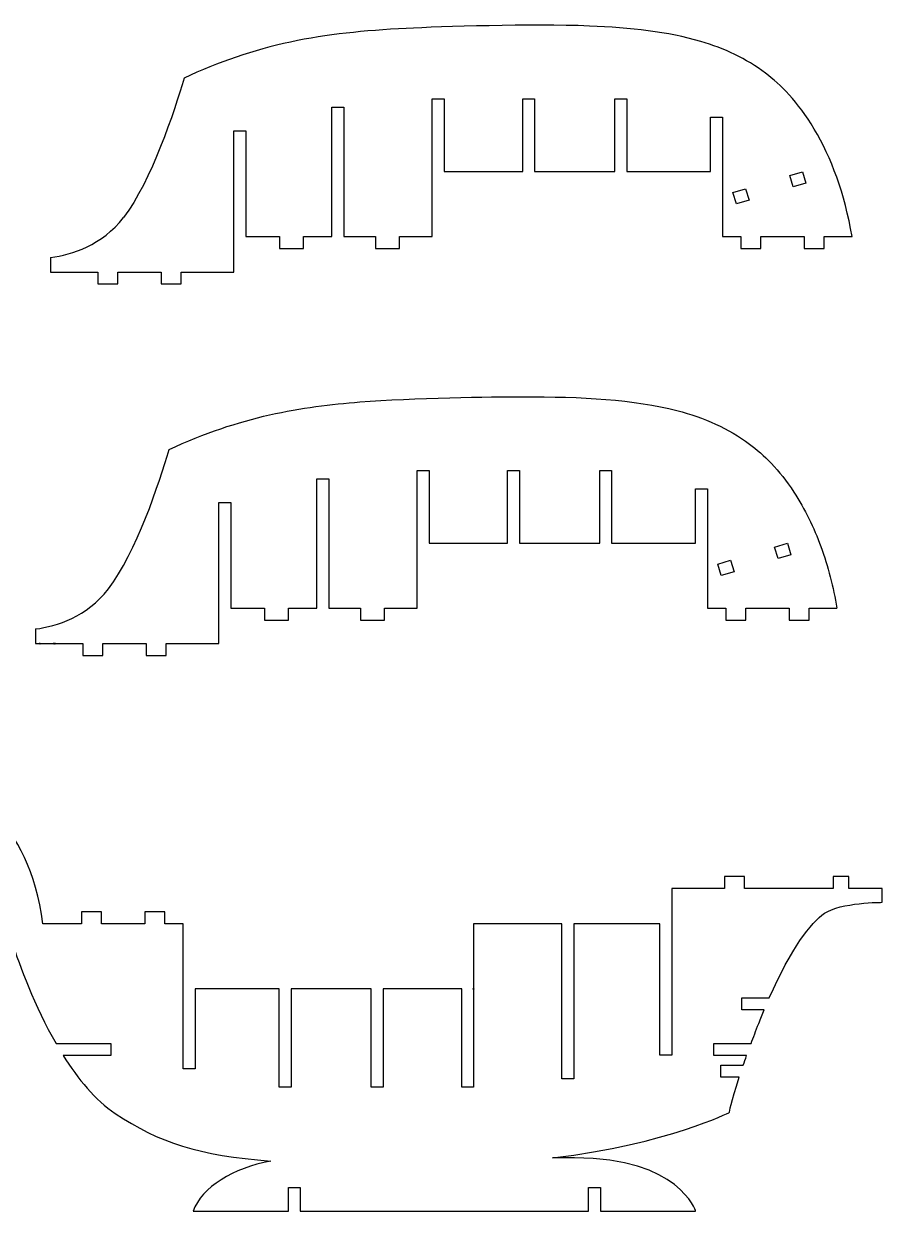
# Model space of a CAD drawing. Header units: centimetres. Extents: x -66 to 291, y -51 to 5.
# Drawn here: x 230.45 to 251.98, y -50.68 to -20.91 of the extents above; entities that cross this region are included whole.
import ezdxf

# ---------------------------------------------------------------- set-up
doc = ezdxf.new("R2010")
doc.units = ezdxf.units.CM
doc.header["$MEASUREMENT"] = 0
doc.layers.add('Capa 1', color=7, linetype='Continuous')

msp = doc.modelspace()

# ---------------------------------------------------------------- linework, layer by layer
at = {"layer": 'Capa 1', "color": 250, "lineweight": 25}
for points, knots in [([(251.21958, -26.24659), (251.03693, -25.16702), (250.69599, -24.26134), (250.27225, -23.55048), (249.86068, -22.8569), (249.41989, -22.43121), (249.05216, -22.15091), (248.56267, -21.77831), (248.01716, -21.52748), (247.42782, -21.3536), (246.60469, -21.11104), (245.6671, -21.00778), (244.63454, -20.96736), (243.1758, -20.91013), (240.92315, -20.98197), (240.04401, -21.02702), (238.97735, -21.08157), (238.0568, -21.17265), (237.14113, -21.36918), (236.20842, -21.56936), (235.32684, -21.87061), (234.47448, -22.27243)], [0, 0, 0, 0, 0.14285714, 0.14285714, 0.14285714, 0.28571429, 0.28571429, 0.28571429, 0.42857143, 0.42857143, 0.42857143, 0.57142857, 0.57142857, 0.57142857, 0.71428571, 0.71428571, 0.71428571, 0.85714286, 0.85714286, 0.85714286, 1, 1, 1, 1]), ([(249.65612, -24.71552), (249.65612, -24.71552), (249.74379, -25.00289), (249.74379, -25.00289), (249.74379, -25.00289), (250.06038, -24.90791), (250.06038, -24.90791), (250.06038, -24.90791), (249.97514, -24.62054), (249.97514, -24.62054), (249.97514, -24.62054), (249.65612, -24.71552), (249.65612, -24.71552)], [0, 0, 0, 0, 0.25, 0.25, 0.25, 0.5, 0.5, 0.5, 0.75, 0.75, 0.75, 1, 1, 1, 1]), ([(248.2339, -25.14097), (248.2339, -25.14097), (248.32158, -25.42833), (248.32158, -25.42833), (248.32158, -25.42833), (248.63816, -25.33336), (248.63816, -25.33336), (248.63816, -25.33336), (248.55049, -25.04599), (248.55049, -25.04599), (248.55049, -25.04599), (248.2339, -25.14097), (248.2339, -25.14097)], [0, 0, 0, 0, 0.25, 0.25, 0.25, 0.5, 0.5, 0.5, 0.75, 0.75, 0.75, 1, 1, 1, 1]), ([(234.09701, -31.58756), (235.86991, -30.75108), (237.44798, -30.50307), (238.8775, -30.39234), (240.20961, -30.28894), (242.19924, -30.26174), (242.94688, -30.26069), (244.45676, -30.25928), (245.7499, -30.32815), (246.82874, -30.60821), (247.51549, -30.78637), (248.11945, -31.05092), (248.65034, -31.4478), (249.00346, -31.71454), (249.39311, -32.08811), (249.76084, -32.65147), (250.03846, -33.07555), (250.26251, -33.54159), (250.43785, -34.01818), (250.62049, -34.51732), (250.752, -35.03662), (250.84211, -35.56194)], [0, 0, 0, 0, 0.14285714, 0.14285714, 0.14285714, 0.28571429, 0.28571429, 0.28571429, 0.42857143, 0.42857143, 0.42857143, 0.57142857, 0.57142857, 0.57142857, 0.71428571, 0.71428571, 0.71428571, 0.85714286, 0.85714286, 0.85714286, 1, 1, 1, 1]), ([(249.68291, -34.22347), (249.68291, -34.22347), (249.59767, -33.93599), (249.59767, -33.93599), (249.59767, -33.93599), (249.27865, -34.03084), (249.27865, -34.03084), (249.27865, -34.03084), (249.36632, -34.3184), (249.36632, -34.3184), (249.36632, -34.3184), (249.68291, -34.22347), (249.68291, -34.22347)], [0, 0, 0, 0, 0.25, 0.25, 0.25, 0.5, 0.5, 0.5, 0.75, 0.75, 0.75, 1, 1, 1, 1]), ([(247.94167, -34.74343), (247.94167, -34.74343), (248.26069, -34.6486), (248.26069, -34.6486), (248.26069, -34.6486), (248.17302, -34.36141), (248.17302, -34.36141), (248.17302, -34.36141), (247.85643, -34.45634), (247.85643, -34.45634), (247.85643, -34.45634), (247.94167, -34.74343), (247.94167, -34.74343)], [0, 0, 0, 0, 0.25, 0.25, 0.25, 0.5, 0.5, 0.5, 0.75, 0.75, 0.75, 1, 1, 1, 1]), ([(231.44011, -46.77884), (231.81027, -47.36694), (232.24619, -47.89746), (232.74543, -48.22947), (233.84861, -48.96538), (234.83978, -49.2871), (236.64433, -49.424)], [0, 0, 0, 0, 0.5, 0.5, 0.5, 1, 1, 1, 1])]:
    msp.add_open_spline(points, degree=3, knots=knots, dxfattribs=at)
for points in [[(234.47448, -22.27243), (234.22852, -23.10189), (233.65136, -24.85652), (232.95486, -25.76611)], [(240.69179, -26.24659), (240.69179, -26.24659), (240.69179, -22.79553), (240.69179, -22.79553)], [(240.69179, -22.79553), (240.69179, -22.79553), (240.99134, -22.79553), (240.99134, -22.79553)], [(240.99134, -22.79553), (240.99134, -22.79553), (240.99134, -24.61348), (240.99134, -24.61348)], [(242.96149, -24.61348), (242.96149, -24.61348), (242.96149, -22.79553), (242.96149, -22.79553)], [(242.96149, -22.79553), (242.96149, -22.79553), (243.26103, -22.79553), (243.26103, -22.79553)], [(243.26103, -22.79553), (243.26103, -22.79553), (243.26103, -24.61348), (243.26103, -24.61348)], [(245.27015, -24.61348), (245.27015, -24.61348), (245.27015, -22.79553), (245.27015, -22.79553)], [(245.27015, -22.79553), (245.27015, -22.79553), (245.57213, -22.79553), (245.57213, -22.79553)], [(245.57213, -22.79553), (245.57213, -22.79553), (245.57213, -24.61348), (245.57213, -24.61348)], [(238.17857, -26.24659), (238.17857, -26.24659), (238.17857, -23.00473), (238.17857, -23.00473)], [(238.17857, -23.00473), (238.17857, -23.00473), (238.47811, -23.00473), (238.47811, -23.00473)], [(238.47811, -23.00473), (238.47811, -23.00473), (238.47811, -26.24659), (238.47811, -26.24659)], [(247.67135, -24.61348), (247.67135, -24.61348), (247.67135, -23.25191), (247.67135, -23.25191)], [(247.67135, -23.25191), (247.67135, -23.25191), (247.97089, -23.25191), (247.97089, -23.25191)], [(247.97089, -23.25191), (247.97089, -23.25191), (247.97089, -26.24659), (247.97089, -26.24659)], [(235.72136, -27.13428), (235.72136, -27.13428), (235.72136, -23.5965), (235.72136, -23.5965)], [(235.72136, -23.5965), (235.72136, -23.5965), (236.0209, -23.5965), (236.0209, -23.5965)], [(236.0209, -23.5965), (236.0209, -23.5965), (236.0209, -26.24659), (236.0209, -26.24659)], [(240.99134, -24.61348), (240.99134, -24.61348), (242.96149, -24.61348), (242.96149, -24.61348)], [(243.26103, -24.61348), (243.26103, -24.61348), (245.27015, -24.61348), (245.27015, -24.61348)], [(245.57213, -24.61348), (245.57213, -24.61348), (247.67135, -24.61348), (247.67135, -24.61348)], [(231.12595, -26.76843), (231.66415, -26.6987), (232.41422, -26.46781), (232.95486, -25.76611)], [(236.0209, -26.24659), (236.0209, -26.24659), (236.86838, -26.24659), (236.86838, -26.24659)], [(236.86838, -26.24659), (236.86838, -26.24659), (236.86838, -26.54667), (236.86838, -26.54667)], [(237.4699, -26.54667), (237.4699, -26.54667), (237.4699, -26.24659), (237.4699, -26.24659)], [(237.4699, -26.24659), (237.4699, -26.24659), (238.17857, -26.24659), (238.17857, -26.24659)], [(238.47811, -26.24659), (238.47811, -26.24659), (239.27445, -26.24659), (239.27445, -26.24659)], [(239.27445, -26.24659), (239.27445, -26.24659), (239.27445, -26.54667), (239.27445, -26.54667)], [(239.87597, -26.54667), (239.87597, -26.54667), (239.87597, -26.24659), (239.87597, -26.24659)], [(239.87597, -26.24659), (239.87597, -26.24659), (240.69179, -26.24659), (240.69179, -26.24659)], [(247.97089, -26.24659), (247.97089, -26.24659), (248.4336, -26.24659), (248.4336, -26.24659)], [(248.4336, -26.24659), (248.4336, -26.24659), (248.4336, -26.54667), (248.4336, -26.54667)], [(248.93283, -26.54667), (248.93283, -26.54667), (248.93283, -26.24659), (248.93283, -26.24659)], [(248.93283, -26.24659), (248.93283, -26.24659), (250.02141, -26.24659), (250.02141, -26.24659)], [(250.02141, -26.24659), (250.02141, -26.24659), (250.02141, -26.54667), (250.02141, -26.54667)], [(250.52065, -26.54667), (250.52065, -26.54667), (250.52065, -26.24659), (250.52065, -26.24659)], [(250.52065, -26.24659), (250.52065, -26.24659), (251.21958, -26.24659), (251.21958, -26.24659)], [(231.12595, -26.76843), (231.12595, -26.76843), (231.12595, -27.13418), (231.12595, -27.13418)], [(236.86838, -26.54667), (236.86838, -26.54667), (237.4699, -26.54667), (237.4699, -26.54667)], [(239.27445, -26.54667), (239.27445, -26.54667), (239.87597, -26.54667), (239.87597, -26.54667)], [(248.4336, -26.54667), (248.4336, -26.54667), (248.93283, -26.54667), (248.93283, -26.54667)], [(250.02141, -26.54667), (250.02141, -26.54667), (250.52065, -26.54667), (250.52065, -26.54667)], [(231.12595, -27.13418), (231.12595, -27.13418), (231.61301, -27.13418), (231.61301, -27.13418)], [(231.61301, -27.13418), (231.61301, -27.13418), (231.61301, -27.13428), (231.61301, -27.13428)], [(231.61301, -27.13428), (231.61301, -27.13428), (232.31194, -27.13428), (232.31194, -27.13428)], [(232.31194, -27.13428), (232.31194, -27.13428), (232.31194, -27.43414), (232.31194, -27.43414)], [(232.81118, -27.43414), (232.81118, -27.43414), (232.81118, -27.13428), (232.81118, -27.13428)], [(232.81118, -27.13428), (232.81118, -27.13428), (233.89976, -27.13428), (233.89976, -27.13428)], [(233.89976, -27.13428), (233.89976, -27.13428), (233.89976, -27.43414), (233.89976, -27.43414)], [(234.39899, -27.43414), (234.39899, -27.43414), (234.39899, -27.13428), (234.39899, -27.13428)], [(234.39899, -27.13428), (234.39899, -27.13428), (235.72136, -27.13428), (235.72136, -27.13428)], [(232.31194, -27.43414), (232.31194, -27.43414), (232.81118, -27.43414), (232.81118, -27.43414)], [(233.89976, -27.43414), (233.89976, -27.43414), (234.39899, -27.43414), (234.39899, -27.43414)], [(232.57495, -35.08143), (233.27388, -34.17202), (233.85105, -32.41726), (234.09701, -31.58756)], [(240.31432, -35.56194), (240.31432, -35.56194), (240.31432, -32.11066), (240.31432, -32.11066)], [(240.31432, -32.11066), (240.31432, -32.11066), (240.61387, -32.11066), (240.61387, -32.11066)], [(240.61387, -32.11066), (240.61387, -32.11066), (240.61387, -33.92856), (240.61387, -33.92856)], [(242.58402, -33.92856), (242.58402, -33.92856), (242.58402, -32.11066), (242.58402, -32.11066)], [(242.58402, -32.11066), (242.58402, -32.11066), (242.88356, -32.11066), (242.88356, -32.11066)], [(242.88356, -32.11066), (242.88356, -32.11066), (242.88356, -33.92856), (242.88356, -33.92856)], [(244.89268, -33.92856), (244.89268, -33.92856), (244.89268, -32.11066), (244.89268, -32.11066)], [(244.89268, -32.11066), (244.89268, -32.11066), (245.19222, -32.11066), (245.19222, -32.11066)], [(245.19222, -32.11066), (245.19222, -32.11066), (245.19222, -33.92856), (245.19222, -33.92856)], [(237.79866, -35.56194), (237.79866, -35.56194), (237.79866, -32.32022), (237.79866, -32.32022)], [(237.79866, -32.32022), (237.79866, -32.32022), (238.10064, -32.32022), (238.10064, -32.32022)], [(238.10064, -32.32022), (238.10064, -32.32022), (238.10064, -35.56194), (238.10064, -35.56194)], [(247.29145, -33.92856), (247.29145, -33.92856), (247.29145, -32.56718), (247.29145, -32.56718)], [(247.29145, -32.56718), (247.29145, -32.56718), (247.59342, -32.56718), (247.59342, -32.56718)], [(247.59342, -32.56718), (247.59342, -32.56718), (247.59342, -35.56194), (247.59342, -35.56194)], [(235.34389, -36.44948), (235.34389, -36.44948), (235.34389, -32.91182), (235.34389, -32.91182)], [(235.34389, -32.91182), (235.34389, -32.91182), (235.64343, -32.91182), (235.64343, -32.91182)], [(235.64343, -32.91182), (235.64343, -32.91182), (235.64343, -35.56194), (235.64343, -35.56194)], [(240.61387, -33.92856), (240.61387, -33.92856), (242.58402, -33.92856), (242.58402, -33.92856)], [(242.88356, -33.92856), (242.88356, -33.92856), (244.89268, -33.92856), (244.89268, -33.92856)], [(245.19222, -33.92856), (245.19222, -33.92856), (247.29145, -33.92856), (247.29145, -33.92856)], [(230.74848, -36.08372), (231.28668, -36.01417), (232.03675, -35.78311), (232.57495, -35.08143)], [(235.64343, -35.56194), (235.64343, -35.56194), (236.49091, -35.56194), (236.49091, -35.56194)], [(236.49091, -35.56194), (236.49091, -35.56194), (236.49091, -35.86216), (236.49091, -35.86216)], [(237.09243, -35.86216), (237.09243, -35.86216), (237.09243, -35.56194), (237.09243, -35.56194)], [(237.09243, -35.56194), (237.09243, -35.56194), (237.79866, -35.56194), (237.79866, -35.56194)], [(238.10064, -35.56194), (238.10064, -35.56194), (238.89698, -35.56194), (238.89698, -35.56194)], [(238.89698, -35.56194), (238.89698, -35.56194), (238.89698, -35.86216), (238.89698, -35.86216)], [(239.4985, -35.86216), (239.4985, -35.86216), (239.4985, -35.56194), (239.4985, -35.56194)], [(239.4985, -35.56194), (239.4985, -35.56194), (240.31432, -35.56194), (240.31432, -35.56194)], [(247.59342, -35.56194), (247.59342, -35.56194), (248.05613, -35.56194), (248.05613, -35.56194)], [(248.05613, -35.56194), (248.05613, -35.56194), (248.05613, -35.86216), (248.05613, -35.86216)], [(248.55536, -35.86216), (248.55536, -35.86216), (248.55536, -35.56194), (248.55536, -35.56194)], [(248.55536, -35.56194), (248.55536, -35.56194), (249.64394, -35.56194), (249.64394, -35.56194)], [(249.64394, -35.56194), (249.64394, -35.56194), (249.64394, -35.86216), (249.64394, -35.86216)], [(250.14318, -35.86216), (250.14318, -35.86216), (250.14318, -35.56194), (250.14318, -35.56194)], [(250.14318, -35.56194), (250.14318, -35.56194), (250.84211, -35.56194), (250.84211, -35.56194)], [(236.49091, -35.86216), (236.49091, -35.86216), (237.09243, -35.86216), (237.09243, -35.86216)], [(238.89698, -35.86216), (238.89698, -35.86216), (239.4985, -35.86216), (239.4985, -35.86216)], [(248.05613, -35.86216), (248.05613, -35.86216), (248.55536, -35.86216), (248.55536, -35.86216)], [(249.64394, -35.86216), (249.64394, -35.86216), (250.14318, -35.86216), (250.14318, -35.86216)], [(230.74848, -36.08372), (230.74848, -36.08372), (230.74848, -36.44948), (230.74848, -36.44948)], [(230.74848, -36.44948), (230.74848, -36.44948), (230.8532, -36.44948), (230.8532, -36.44948)], [(230.8532, -36.44948), (230.8532, -36.44948), (231.20388, -36.44948), (231.20388, -36.44948)], [(231.20388, -36.44948), (231.20388, -36.44948), (231.23311, -36.44948), (231.23311, -36.44948)], [(231.23311, -36.44948), (231.23311, -36.44948), (231.93447, -36.44948), (231.93447, -36.44948)], [(231.93447, -36.44948), (231.93447, -36.44948), (231.93447, -36.74934), (231.93447, -36.74934)], [(232.43371, -36.74934), (232.43371, -36.74934), (232.43371, -36.44948), (232.43371, -36.44948)], [(232.43371, -36.44948), (232.43371, -36.44948), (233.51985, -36.44948), (233.51985, -36.44948)], [(233.51985, -36.44948), (233.51985, -36.44948), (233.51985, -36.74934), (233.51985, -36.74934)], [(234.02152, -36.74934), (234.02152, -36.74934), (234.02152, -36.44948), (234.02152, -36.44948)], [(234.02152, -36.44948), (234.02152, -36.44948), (235.34389, -36.44948), (235.34389, -36.44948)], [(231.93447, -36.74934), (231.93447, -36.74934), (232.43371, -36.74934), (232.43371, -36.74934)], [(233.51985, -36.74934), (233.51985, -36.74934), (234.02152, -36.74934), (234.02152, -36.74934)], [(230.93357, -43.47475), (230.57071, -40.84719), (229.09005, -39.9526), (227.77012, -39.8492)], [(248.52614, -42.28686), (248.52614, -42.28686), (248.02447, -42.28686), (248.02447, -42.28686)], [(248.02447, -42.28686), (248.02447, -42.28686), (248.02447, -42.58708), (248.02447, -42.58708)], [(248.52614, -42.58708), (248.52614, -42.58708), (248.52614, -42.28686), (248.52614, -42.28686)], [(251.14165, -42.28686), (251.14165, -42.28686), (250.74226, -42.28686), (250.74226, -42.28686)], [(250.74226, -42.28686), (250.74226, -42.28686), (250.74226, -42.58708), (250.74226, -42.58708)], [(251.14165, -42.58708), (251.14165, -42.58708), (251.14165, -42.28686), (251.14165, -42.28686)], [(248.02447, -42.58708), (248.02447, -42.58708), (246.7021, -42.58708), (246.7021, -42.58708)], [(246.7021, -42.58708), (246.7021, -42.58708), (246.7021, -46.77104), (246.7021, -46.77104)], [(249.61228, -42.58708), (249.61228, -42.58708), (248.52614, -42.58708), (248.52614, -42.58708)], [(250.74226, -42.58708), (250.74226, -42.58708), (249.61228, -42.58708), (249.61228, -42.58708)], [(251.96234, -42.58708), (251.96234, -42.58708), (251.14165, -42.58708), (251.14165, -42.58708)], [(251.97695, -42.58708), (251.97695, -42.58708), (251.96234, -42.58708), (251.96234, -42.58708)], [(251.97695, -42.93745), (251.97695, -42.93745), (251.97695, -42.58708), (251.97695, -42.58708)], [(250.52795, -43.21227), (250.92491, -42.93745), (251.97695, -42.93745), (251.97695, -42.93745)], [(232.40205, -43.17489), (232.40205, -43.17489), (231.90281, -43.17489), (231.90281, -43.17489)], [(231.90281, -43.17489), (231.90281, -43.17489), (231.90281, -43.47475), (231.90281, -43.47475)], [(232.40205, -43.47475), (232.40205, -43.47475), (232.40205, -43.17489), (232.40205, -43.17489)], [(233.98986, -43.17489), (233.98986, -43.17489), (233.49063, -43.17489), (233.49063, -43.17489)], [(233.49063, -43.17489), (233.49063, -43.17489), (233.49063, -43.47475), (233.49063, -43.47475)], [(233.98986, -43.47475), (233.98986, -43.47475), (233.98986, -43.17489), (233.98986, -43.17489)], [(249.14471, -45.33242), (249.69508, -44.08394), (250.18458, -43.44935), (250.52795, -43.21227)], [(231.90281, -43.47475), (231.90281, -43.47475), (230.93357, -43.47475), (230.93357, -43.47475)], [(233.49063, -43.47475), (233.49063, -43.47475), (232.40205, -43.47475), (232.40205, -43.47475)], [(234.45257, -43.47475), (234.45257, -43.47475), (233.98986, -43.47475), (233.98986, -43.47475)], [(234.45257, -47.00914), (234.45257, -47.00914), (234.45257, -43.47475), (234.45257, -43.47475)], [(243.94535, -43.47475), (243.94535, -43.47475), (241.73167, -43.47475), (241.73167, -43.47475)], [(241.73167, -43.47475), (241.73167, -43.47475), (241.73167, -45.1081), (241.73167, -45.1081)], [(243.94535, -47.36265), (243.94535, -47.36265), (243.94535, -43.47475), (243.94535, -43.47475)], [(246.40256, -43.47475), (246.40256, -43.47475), (244.24733, -43.47475), (244.24733, -43.47475)], [(244.24733, -43.47475), (244.24733, -43.47475), (244.24733, -47.36265), (244.24733, -47.36265)], [(246.40256, -46.77104), (246.40256, -46.77104), (246.40256, -43.47475), (246.40256, -43.47475)], [(230.15671, -43.93402), (230.34666, -44.50975), (230.72169, -45.53637), (231.26233, -46.479)], [(236.85377, -45.1081), (236.85377, -45.1081), (234.75454, -45.1081), (234.75454, -45.1081)], [(234.75454, -45.1081), (234.75454, -45.1081), (234.75454, -47.11569), (234.75454, -47.11569)], [(236.85377, -47.57184), (236.85377, -47.57184), (236.85377, -45.1081), (236.85377, -45.1081)], [(239.16243, -45.1081), (239.16243, -45.1081), (237.15331, -45.1081), (237.15331, -45.1081)], [(237.15331, -45.1081), (237.15331, -45.1081), (237.15331, -47.57184), (237.15331, -47.57184)], [(239.16243, -47.57184), (239.16243, -47.57184), (239.16243, -45.1081), (239.16243, -45.1081)], [(241.43212, -45.1081), (241.43212, -45.1081), (239.46197, -45.1081), (239.46197, -45.1081)], [(239.46197, -45.1081), (239.46197, -45.1081), (239.46197, -47.57184), (239.46197, -47.57184)], [(241.43212, -47.57184), (241.43212, -47.57184), (241.43212, -45.1081), (241.43212, -45.1081)], [(241.73167, -45.1081), (241.73167, -45.1081), (241.73167, -47.57184), (241.73167, -47.57184)], [(248.45795, -45.63225), (248.45795, -45.63225), (248.45795, -45.33242), (248.45795, -45.33242)], [(248.45795, -45.33242), (248.45795, -45.33242), (249.14471, -45.33242), (249.14471, -45.33242)], [(249.01563, -45.63225), (249.01563, -45.63225), (248.45795, -45.63225), (248.45795, -45.63225)], [(248.87926, -45.97453), (248.92553, -45.8563), (248.9718, -45.74233), (249.01563, -45.63225)], [(248.68687, -46.479), (248.74532, -46.32336), (248.80863, -46.15547), (248.87926, -45.97453)], [(231.26233, -46.479), (231.26233, -46.479), (232.6334, -46.479), (232.6334, -46.479)], [(232.6334, -46.479), (232.6334, -46.479), (232.6334, -46.77884), (232.6334, -46.77884)], [(247.75172, -46.77884), (247.75172, -46.77884), (247.75172, -46.479), (247.75172, -46.479)], [(247.75172, -46.479), (247.75172, -46.479), (248.68687, -46.479), (248.68687, -46.479)], [(232.6334, -46.77884), (232.6334, -46.77884), (231.44011, -46.77884), (231.44011, -46.77884)], [(234.45257, -47.11569), (234.45257, -47.11569), (234.45257, -47.00914), (234.45257, -47.00914)], [(246.7021, -46.77104), (246.7021, -46.77104), (246.40256, -46.77104), (246.40256, -46.77104)], [(248.57728, -46.77884), (248.57728, -46.77884), (247.75172, -46.77884), (247.75172, -46.77884)], [(247.93193, -47.32032), (247.93193, -47.32032), (247.93193, -47.0201), (247.93193, -47.0201)], [(247.93193, -47.0201), (247.93193, -47.0201), (248.49205, -47.0201), (248.49205, -47.0201)], [(248.49205, -47.0201), (248.51883, -46.9439), (248.54562, -46.86351), (248.57728, -46.77884)], [(234.75454, -47.11569), (234.75454, -47.11569), (234.45257, -47.11569), (234.45257, -47.11569)], [(248.38976, -47.32032), (248.38976, -47.32032), (247.93193, -47.32032), (247.93193, -47.32032)], [(248.14623, -48.20263), (248.14623, -48.20263), (248.18033, -47.96378), (248.38976, -47.32032)], [(237.15331, -47.57184), (237.15331, -47.57184), (236.85377, -47.57184), (236.85377, -47.57184)], [(239.46197, -47.57184), (239.46197, -47.57184), (239.16243, -47.57184), (239.16243, -47.57184)], [(241.73167, -47.57184), (241.73167, -47.57184), (241.43212, -47.57184), (241.43212, -47.57184)], [(244.24733, -47.36265), (244.24733, -47.36265), (243.94535, -47.36265), (243.94535, -47.36265)], [(243.71156, -49.34599), (246.62417, -48.98792), (248.14623, -48.20263), (248.14623, -48.20263)], [(244.25707, -49.34599), (244.25707, -49.34599), (243.71156, -49.34599), (243.71156, -49.34599)], [(247.29875, -50.68264), (247.29875, -50.68264), (246.88962, -49.34599), (244.25707, -49.34599)], [(236.64433, -49.424), (235.70431, -49.60246), (234.92014, -50.0741), (234.6961, -50.68264)], [(237.08756, -50.68264), (237.08756, -50.68264), (237.08756, -50.08714), (237.08756, -50.08714)], [(237.08756, -50.08714), (237.08756, -50.08714), (237.3871, -50.08714), (237.3871, -50.08714)], [(237.3871, -50.08714), (237.3871, -50.08714), (237.3871, -50.68264), (237.3871, -50.68264)], [(244.61019, -50.68264), (244.61019, -50.68264), (244.61019, -50.08714), (244.61019, -50.08714)], [(244.61019, -50.08714), (244.61019, -50.08714), (244.90973, -50.08714), (244.90973, -50.08714)], [(244.90973, -50.08714), (244.90973, -50.08714), (244.90973, -50.68264), (244.90973, -50.68264)], [(234.6961, -50.68264), (234.6961, -50.68264), (237.08756, -50.68264), (237.08756, -50.68264)], [(237.3871, -50.68264), (237.3871, -50.68264), (244.61019, -50.68264), (244.61019, -50.68264)], [(244.90973, -50.68264), (244.90973, -50.68264), (247.29875, -50.68264), (247.29875, -50.68264)]]:
    msp.add_open_spline(points, degree=3, dxfattribs=at)
at = {"layer": 'Capa 1', "color": 250}
for points in [[(230.8532, -36.44947), (230.8532, -36.44947), (230.8657, -36.44947), (230.8657, -36.44947), (230.8657, -36.44259), (230.86008, -36.43697), (230.8532, -36.43697), (230.84632, -36.43697), (230.8407, -36.44259), (230.8407, -36.44947), (230.8407, -36.45636), (230.84632, -36.46197), (230.8532, -36.46197), (230.86008, -36.46197), (230.8657, -36.45636), (230.8657, -36.44947), (230.8657, -36.44947), (230.8532, -36.44947), (230.8532, -36.44947)], [(231.20388, -36.44947), (231.20388, -36.44947), (231.21638, -36.44947), (231.21638, -36.44947), (231.21638, -36.44259), (231.21076, -36.43697), (231.20388, -36.43697), (231.197, -36.43697), (231.19138, -36.44259), (231.19138, -36.44947), (231.19138, -36.45636), (231.197, -36.46197), (231.20388, -36.46197), (231.21076, -36.46197), (231.21638, -36.45636), (231.21638, -36.44947), (231.21638, -36.44947), (231.20388, -36.44947), (231.20388, -36.44947)], [(231.23312, -36.44947), (231.23312, -36.44947), (231.24562, -36.44947), (231.24562, -36.44947), (231.24562, -36.44259), (231.24, -36.43697), (231.23312, -36.43697), (231.22624, -36.43697), (231.22062, -36.44259), (231.22062, -36.44947), (231.22062, -36.45636), (231.22624, -36.46197), (231.23312, -36.46197), (231.24, -36.46197), (231.24562, -36.45636), (231.24562, -36.44947), (231.24562, -36.44947), (231.23312, -36.44947), (231.23312, -36.44947)], [(241.73168, -45.10809), (241.73168, -45.10809), (241.74418, -45.10809), (241.74418, -45.10809), (241.74418, -45.10121), (241.73856, -45.09559), (241.73168, -45.09559), (241.7248, -45.09559), (241.71918, -45.10121), (241.71918, -45.10809), (241.71918, -45.11498), (241.7248, -45.12059), (241.73168, -45.12059), (241.73856, -45.12059), (241.74418, -45.11498), (241.74418, -45.10809), (241.74418, -45.10809), (241.73168, -45.10809), (241.73168, -45.10809)]]:
    msp.add_open_spline(points, degree=3, knots=[0, 0, 0, 0, 0.16666667, 0.16666667, 0.16666667, 0.33333333, 0.33333333, 0.33333333, 0.5, 0.5, 0.5, 0.66666667, 0.66666667, 0.66666667, 0.83333333, 0.83333333, 0.83333333, 1, 1, 1, 1], dxfattribs=at)

doc.saveas('drawing.dxf')
